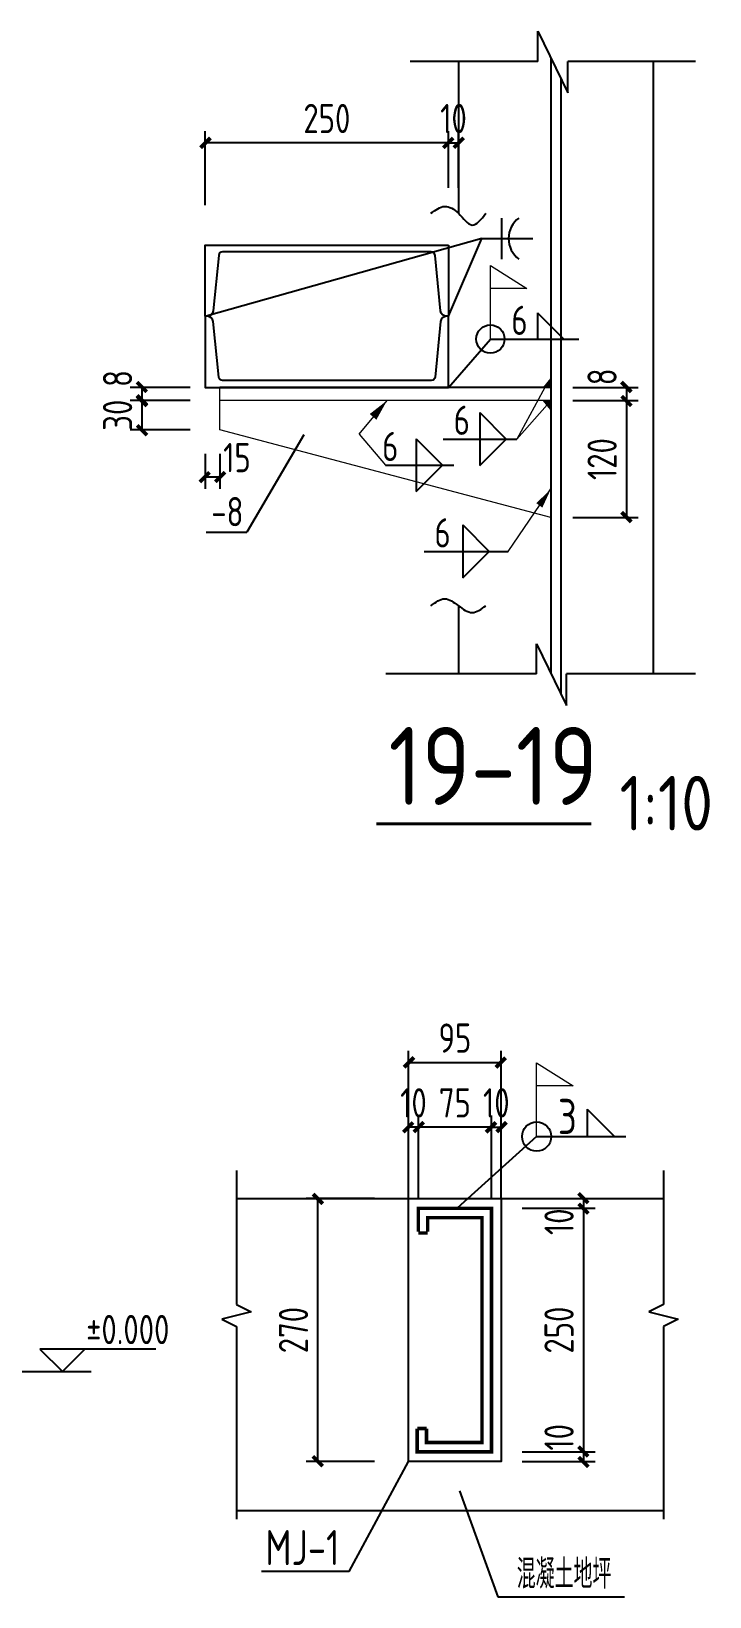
# Model space of a CAD drawing. Header units: millimetres. Extents: x 866309 to 879639, y 39442 to 44891.
# Drawn here: x 875759.3 to 875829, y 39566.2 to 39726.8 of the extents above; entities that cross this region are included whole.
import ezdxf

# ---------------------------------------------------------------- set-up
doc = ezdxf.new("R2010")
doc.units = ezdxf.units.MM
doc.header["$LTSCALE"] = 1000
doc.header["$MEASUREMENT"] = 0
for name, color, linetype in [('D1', 112, 'Continuous'), ('D2', 6, 'Continuous'), ('DIM', 7, 'Continuous'), ('M_Prof', 2, 'Continuous'), ('Prof', 2, 'Continuous'), ('THIN', 7, 'Continuous'), ('文字', 7, 'Continuous'), ('柱子', 8, 'Continuous'), ('桩', 6, 'Continuous')]:
    doc.layers.add(name, color=color, linetype=linetype)
for name, color, linetype, lineweight in [('D3', 62, 'Continuous', 9), ('数字', 3, 'Continuous', 9), ('细实线', 1, 'Continuous', 20)]:
    doc.layers.add(name, color=color, linetype=linetype, lineweight=lineweight)
doc.styles.add('GBHZ', font='gbenor.shx', dxfattribs={"width": 0.9, "bigfont": 'gbcbig.shx'})
doc.dimstyles.new('Y10', dxfattribs={"dimscale": 0, "dimtxt": 3, "dimasz": 0.01, "dimexe": 1.2, "dimexo": 1, "dimgap": 1, "dimtad": 1, "dimdec": 0, "dimlfac": 10, "dimzin": 0, "dimdsep": 46, "dimtxsty": 'GBHZ', "dimblk1": 'DX', "dimblk2": 'DX', "dimsah": 1, "dimcen": 0.09, "dimdle": 1, "dimadec": 0, "dimazin": 0, "dimtfac": 1, "dimtdec": 0, "dimtix": 1, "dimtmove": 2, "dimatfit": 3, "dimldrblk": 'DX', "dimfxl": 0, "dimtolj": 1, "dimtzin": 0, "dimarcsym": 0})

# ---------------------------------------------------------------- blocks, each defined once
blk = doc.blocks.new('DX')
at = {"color": 0, "linetype": 'ByBlock', "const_width": 40}
blk.add_lwpolyline([(-54, -51), (46, 49)], dxfattribs=at)
blk = doc.blocks.new('*D3584')
at = {"layer": 'Defpoints', "color": 0, "linetype": 'ByBlock', "transparency": 16777216}
for p in [(875813.89, 39690.3), (875813.89, 39688.94), (875820.41, 39688.94)]:
    blk.add_point(p, dxfattribs=at)
at = {"layer": 'DIM', "color": 0, "linetype": 'ByBlock', "lineweight": -2, "transparency": 16777216}
for p, q in [((875814.89, 39690.3), (875821.61, 39690.3)), ((875820.41, 39690.31), (875820.41, 39690.32)), ((875820.41, 39690.3), (875820.41, 39688.94)), ((875814.89, 39688.94), (875821.61, 39688.94)), ((875820.41, 39688.93), (875820.41, 39688.92))]:
    blk.add_line(p, q, dxfattribs=at)
at = {"layer": 'DIM', "color": 0, "linetype": 'ByBlock', "lineweight": -2, "transparency": 16777216, "xscale": 0.01, "yscale": 0.01, "zscale": 0.01}
for p, rotation in [((875820.41, 39690.3), 270), ((875820.41, 39688.94), 90)]:
    blk.add_blockref('DX', p, dxfattribs=dict(at, rotation=rotation))
at = {"layer": 'DIM', "color": 0, "linetype": 'ByBlock', "transparency": 16777216, "insert": (875817.91, 39691.38), "char_height": 3, "attachment_point": 5, "rotation": 90, "style": 'GBHZ'}
blk.add_mtext('\\A1;8', dxfattribs=at)
blk = doc.blocks.new('*D3585')
at = {"layer": 'Defpoints', "color": 0, "linetype": 'ByBlock', "transparency": 16777216}
for p in [(875813.89, 39688.94), (875813.89, 39676.95), (875820.41, 39676.95)]:
    blk.add_point(p, dxfattribs=at)
at = {"layer": 'DIM', "color": 0, "linetype": 'ByBlock', "lineweight": -2, "transparency": 16777216}
for p, q in [((875814.89, 39688.94), (875821.61, 39688.94)), ((875820.41, 39688.93), (875820.41, 39676.96)), ((875814.89, 39676.95), (875821.61, 39676.95))]:
    blk.add_line(p, q, dxfattribs=at)
at = {"layer": 'DIM', "color": 0, "linetype": 'ByBlock', "lineweight": -2, "transparency": 16777216, "xscale": 0.01, "yscale": 0.01, "zscale": 0.01}
for p, rotation in [((875820.41, 39688.94), 90), ((875820.41, 39676.95), 270)]:
    blk.add_blockref('DX', p, dxfattribs=dict(at, rotation=rotation))
at = {"layer": 'DIM', "color": 0, "linetype": 'ByBlock', "transparency": 16777216, "insert": (875817.91, 39682.94), "char_height": 3, "attachment_point": 5, "rotation": 90, "style": 'GBHZ'}
blk.add_mtext('\\A1;120', dxfattribs=at)
blk = doc.blocks.new('*D3586')
at = {"layer": 'Defpoints', "color": 0, "linetype": 'ByBlock', "transparency": 16777216}
for p in [(875803.16, 39715.39), (875802.16, 39709.79), (875803.16, 39709.79)]:
    blk.add_point(p, dxfattribs=at)
at = {"layer": 'DIM', "color": 0, "linetype": 'ByBlock', "lineweight": -2, "transparency": 16777216}
for p, q in [((875802.16, 39710.79), (875802.16, 39716.59)), ((875803.16, 39710.79), (875803.16, 39716.59)), ((875802.15, 39715.39), (875802.14, 39715.39)), ((875802.16, 39715.39), (875803.16, 39715.39)), ((875803.17, 39715.39), (875803.18, 39715.39))]:
    blk.add_line(p, q, dxfattribs=at)
at = {"layer": 'DIM', "color": 0, "linetype": 'ByBlock', "lineweight": -2, "transparency": 16777216, "xscale": 0.01, "yscale": 0.01, "zscale": 0.01}
blk.add_blockref('DX', (875802.16, 39715.39), dxfattribs=at)
at = {"layer": 'DIM', "color": 0, "linetype": 'ByBlock', "lineweight": -2, "transparency": 16777216, "xscale": 0.01, "yscale": 0.01, "zscale": 0.01, "rotation": 180}
blk.add_blockref('DX', (875803.16, 39715.39), dxfattribs=at)
at = {"layer": 'DIM', "color": 0, "linetype": 'ByBlock', "transparency": 16777216, "insert": (875802.66, 39717.89), "char_height": 3, "attachment_point": 5, "style": 'GBHZ'}
blk.add_mtext('\\A1;10', dxfattribs=at)
blk = doc.blocks.new('*D3587')
at = {"layer": 'Defpoints', "color": 0, "linetype": 'ByBlock', "transparency": 16777216}
for p in [(875776.64, 39690.3, 5), (875770.68, 39688.94), (875776.64, 39688.94, 5)]:
    blk.add_point(p, dxfattribs=at)
at = {"layer": 'DIM', "color": 0, "linetype": 'ByBlock', "lineweight": -2, "transparency": 16777216}
for p, q in [((875775.64, 39690.3), (875769.48, 39690.3)), ((875770.68, 39690.31), (875770.68, 39690.32)), ((875770.68, 39690.3), (875770.68, 39688.94)), ((875775.64, 39688.94), (875769.48, 39688.94)), ((875770.68, 39688.93), (875770.68, 39688.92))]:
    blk.add_line(p, q, dxfattribs=at)
at = {"layer": 'DIM', "color": 0, "linetype": 'ByBlock', "lineweight": -2, "transparency": 16777216, "xscale": 0.01, "yscale": 0.01, "zscale": 0.01}
for p, rotation in [((875770.68, 39690.3), 270), ((875770.68, 39688.94), 90)]:
    blk.add_blockref('DX', p, dxfattribs=dict(at, rotation=rotation))
at = {"layer": 'DIM', "color": 0, "linetype": 'ByBlock', "transparency": 16777216, "insert": (875768.18, 39691.21), "char_height": 3, "width": 0.8692, "attachment_point": 5, "rotation": 90, "style": 'GBHZ'}
blk.add_mtext('\\A1;8', dxfattribs=at)
blk = doc.blocks.new('*D3588')
at = {"layer": 'Defpoints', "color": 0, "linetype": 'ByBlock', "transparency": 16777216}
for p in [(875776.64, 39688.94, 5), (875770.68, 39685.94), (875776.64, 39685.94, 5)]:
    blk.add_point(p, dxfattribs=at)
at = {"layer": 'DIM', "color": 0, "linetype": 'ByBlock', "lineweight": -2, "transparency": 16777216}
for p, q in [((875775.64, 39688.94), (875769.48, 39688.94)), ((875770.68, 39688.95), (875770.68, 39688.96)), ((875770.68, 39688.94), (875770.68, 39685.94)), ((875775.64, 39685.94), (875769.48, 39685.94)), ((875770.68, 39685.93), (875770.68, 39685.92))]:
    blk.add_line(p, q, dxfattribs=at)
at = {"layer": 'DIM', "color": 0, "linetype": 'ByBlock', "lineweight": -2, "transparency": 16777216, "xscale": 0.01, "yscale": 0.01, "zscale": 0.01}
for p, rotation in [((875770.68, 39688.94), 270), ((875770.68, 39685.94), 90)]:
    blk.add_blockref('DX', p, dxfattribs=dict(at, rotation=rotation))
at = {"layer": 'DIM', "color": 0, "linetype": 'ByBlock', "transparency": 16777216, "insert": (875768.18, 39687.44), "char_height": 3, "attachment_point": 5, "rotation": 90, "style": 'GBHZ'}
blk.add_mtext('\\A1;30', dxfattribs=at)
blk = doc.blocks.new('*D3589')
at = {"layer": 'Defpoints', "color": 0, "linetype": 'ByBlock', "transparency": 16777216}
for p in [(875777.16, 39684.47, 5), (875778.66, 39684.47, 5), (875777.16, 39681.09)]:
    blk.add_point(p, dxfattribs=at)
at = {"layer": 'DIM', "color": 0, "linetype": 'ByBlock', "lineweight": -2, "transparency": 16777216}
for p, q in [((875777.16, 39683.47), (875777.16, 39679.89)), ((875778.66, 39683.47), (875778.66, 39679.89)), ((875777.15, 39681.09), (875777.14, 39681.09)), ((875778.66, 39681.09), (875777.16, 39681.09)), ((875778.67, 39681.09), (875778.68, 39681.09))]:
    blk.add_line(p, q, dxfattribs=at)
at = {"layer": 'DIM', "color": 0, "linetype": 'ByBlock', "lineweight": -2, "transparency": 16777216, "xscale": 0.01, "yscale": 0.01, "zscale": 0.01}
blk.add_blockref('DX', (875777.16, 39681.09), dxfattribs=at)
at = {"layer": 'DIM', "color": 0, "linetype": 'ByBlock', "lineweight": -2, "transparency": 16777216, "xscale": 0.01, "yscale": 0.01, "zscale": 0.01, "rotation": 180}
blk.add_blockref('DX', (875778.66, 39681.09), dxfattribs=at)
at = {"layer": 'DIM', "color": 0, "linetype": 'ByBlock', "transparency": 16777216, "insert": (875780.43, 39683.09), "char_height": 3, "attachment_point": 5, "style": 'GBHZ'}
blk.add_mtext('\\A1;15', dxfattribs=at)
blk = doc.blocks.new('*D3592')
at = {"layer": 'Defpoints', "color": 0, "linetype": 'ByBlock', "transparency": 16777216}
for p in [(875777.16, 39715.39), (875802.16, 39709.79, 5), (875777.16, 39707.99, 5)]:
    blk.add_point(p, dxfattribs=at)
at = {"layer": 'DIM', "color": 0, "linetype": 'ByBlock', "lineweight": -2, "transparency": 16777216}
for p, q in [((875777.16, 39708.99), (875777.16, 39716.59)), ((875802.16, 39710.79), (875802.16, 39716.59)), ((875802.15, 39715.39), (875777.17, 39715.39))]:
    blk.add_line(p, q, dxfattribs=at)
at = {"layer": 'DIM', "color": 0, "linetype": 'ByBlock', "lineweight": -2, "transparency": 16777216, "xscale": 0.01, "yscale": 0.01, "zscale": 0.01, "rotation": 180}
blk.add_blockref('DX', (875777.16, 39715.39), dxfattribs=at)
at = {"layer": 'DIM', "color": 0, "linetype": 'ByBlock', "lineweight": -2, "transparency": 16777216, "xscale": 0.01, "yscale": 0.01, "zscale": 0.01}
blk.add_blockref('DX', (875802.16, 39715.39), dxfattribs=at)
at = {"layer": 'DIM', "color": 0, "linetype": 'ByBlock', "transparency": 16777216, "insert": (875789.66, 39717.89), "char_height": 3, "attachment_point": 5, "style": 'GBHZ'}
blk.add_mtext('\\A1;250', dxfattribs=at)
blk = doc.blocks.new('*D5054')
at = {"layer": 'Defpoints', "color": 0, "transparency": 16777216}
for p in [(875799.05, 39614.37), (875799.05, 39606.05), (875806.55, 39606.05)]:
    blk.add_point(p, dxfattribs=at)
at = {"layer": 'DIM', "color": 0, "lineweight": -2, "transparency": 16777216}
for p, q in [((875799.05, 39607.05), (875799.05, 39615.57)), ((875806.54, 39614.37), (875799.06, 39614.37)), ((875806.55, 39607.05), (875806.55, 39615.57))]:
    blk.add_line(p, q, dxfattribs=at)
at = {"layer": 'DIM', "color": 0, "lineweight": -2, "transparency": 16777216, "xscale": 0.01, "yscale": 0.01, "zscale": 0.01, "rotation": 180}
blk.add_blockref('DX', (875799.05, 39614.37), dxfattribs=at)
at = {"layer": 'DIM', "color": 0, "lineweight": -2, "transparency": 16777216, "xscale": 0.01, "yscale": 0.01, "zscale": 0.01}
blk.add_blockref('DX', (875806.55, 39614.37), dxfattribs=at)
at = {"layer": 'DIM', "color": 0, "transparency": 16777216, "insert": (875802.8, 39616.87), "char_height": 3, "attachment_point": 5, "style": 'GBHZ'}
blk.add_mtext('\\A1;75', dxfattribs=at)
blk = doc.blocks.new('*D5055')
at = {"layer": 'Defpoints', "color": 0, "transparency": 16777216}
for p in [(875798.05, 39614.37), (875798.05, 39607.05), (875799.05, 39606.05)]:
    blk.add_point(p, dxfattribs=at)
at = {"layer": 'DIM', "color": 0, "lineweight": -2, "transparency": 16777216}
for p, q in [((875798.04, 39614.37), (875798.03, 39614.37)), ((875798.05, 39608.05), (875798.05, 39615.57)), ((875799.05, 39614.37), (875798.05, 39614.37)), ((875799.05, 39607.05), (875799.05, 39615.57)), ((875799.06, 39614.37), (875799.07, 39614.37))]:
    blk.add_line(p, q, dxfattribs=at)
at = {"layer": 'DIM', "color": 0, "lineweight": -2, "transparency": 16777216, "xscale": 0.01, "yscale": 0.01, "zscale": 0.01}
blk.add_blockref('DX', (875798.05, 39614.37), dxfattribs=at)
at = {"layer": 'DIM', "color": 0, "lineweight": -2, "transparency": 16777216, "xscale": 0.01, "yscale": 0.01, "zscale": 0.01, "rotation": 180}
blk.add_blockref('DX', (875799.05, 39614.37), dxfattribs=at)
at = {"layer": 'DIM', "color": 0, "transparency": 16777216, "insert": (875798.55, 39616.87), "char_height": 3, "attachment_point": 5, "style": 'GBHZ'}
blk.add_mtext('\\A1;10', dxfattribs=at)
blk = doc.blocks.new('*D5056')
at = {"layer": 'Defpoints', "color": 0, "transparency": 16777216}
for p in [(875808.72, 39607.05), (875808.72, 39606.05), (875815.99, 39606.05)]:
    blk.add_point(p, dxfattribs=at)
at = {"layer": 'DIM', "color": 0, "lineweight": -2, "transparency": 16777216}
for p, q in [((875809.72, 39607.05), (875817.19, 39607.05)), ((875815.99, 39607.06), (875815.99, 39607.07)), ((875815.99, 39607.05), (875815.99, 39606.05)), ((875809.72, 39606.05), (875817.19, 39606.05)), ((875815.99, 39606.04), (875815.99, 39606.03))]:
    blk.add_line(p, q, dxfattribs=at)
at = {"layer": 'DIM', "color": 0, "lineweight": -2, "transparency": 16777216, "xscale": 0.01, "yscale": 0.01, "zscale": 0.01}
for p, rotation in [((875815.99, 39607.05), 270), ((875815.99, 39606.05), 90)]:
    blk.add_blockref('DX', p, dxfattribs=dict(at, rotation=rotation))
at = {"layer": 'DIM', "color": 0, "transparency": 16777216, "insert": (875813.49, 39604.67), "char_height": 3, "attachment_point": 5, "rotation": 90, "style": 'GBHZ'}
blk.add_mtext('\\A1;10', dxfattribs=at)
blk = doc.blocks.new('*D5057')
at = {"layer": 'Defpoints', "color": 0, "transparency": 16777216}
for p in [(875808.72, 39606.05), (875808.72, 39581.05), (875815.99, 39581.05)]:
    blk.add_point(p, dxfattribs=at)
at = {"layer": 'DIM', "color": 0, "lineweight": -2, "transparency": 16777216}
for p, q in [((875809.72, 39606.05), (875817.19, 39606.05)), ((875815.99, 39606.04), (875815.99, 39581.06)), ((875809.72, 39581.05), (875817.19, 39581.05))]:
    blk.add_line(p, q, dxfattribs=at)
at = {"layer": 'DIM', "color": 0, "lineweight": -2, "transparency": 16777216, "xscale": 0.01, "yscale": 0.01, "zscale": 0.01}
for p, rotation in [((875815.99, 39606.05), 90), ((875815.99, 39581.05), 270)]:
    blk.add_blockref('DX', p, dxfattribs=dict(at, rotation=rotation))
at = {"layer": 'DIM', "color": 0, "transparency": 16777216, "insert": (875813.49, 39593.55), "char_height": 3, "attachment_point": 5, "rotation": 90, "style": 'GBHZ'}
blk.add_mtext('\\A1;250', dxfattribs=at)
blk = doc.blocks.new('*D5058')
at = {"layer": 'Defpoints', "color": 0, "transparency": 16777216}
for p in [(875808.72, 39581.05), (875808.72, 39580.05), (875815.99, 39580.05)]:
    blk.add_point(p, dxfattribs=at)
at = {"layer": 'DIM', "color": 0, "lineweight": -2, "transparency": 16777216}
for p, q in [((875809.72, 39581.05), (875817.19, 39581.05)), ((875815.99, 39581.06), (875815.99, 39581.07)), ((875815.99, 39581.05), (875815.99, 39580.05)), ((875809.72, 39580.05), (875817.19, 39580.05)), ((875815.99, 39580.04), (875815.99, 39580.03))]:
    blk.add_line(p, q, dxfattribs=at)
at = {"layer": 'DIM', "color": 0, "lineweight": -2, "transparency": 16777216, "xscale": 0.01, "yscale": 0.01, "zscale": 0.01}
for p, rotation in [((875815.99, 39581.05), 270), ((875815.99, 39580.05), 90)]:
    blk.add_blockref('DX', p, dxfattribs=dict(at, rotation=rotation))
at = {"layer": 'DIM', "color": 0, "transparency": 16777216, "insert": (875813.49, 39582.55), "char_height": 3, "attachment_point": 5, "rotation": 90, "style": 'GBHZ'}
blk.add_mtext('\\A1;10', dxfattribs=at)
blk = doc.blocks.new('*D5059')
at = {"layer": 'Defpoints', "color": 0, "transparency": 16777216}
for p in [(875788.73, 39607.05), (875795.55, 39607.05), (875795.55, 39580.05)]:
    blk.add_point(p, dxfattribs=at)
at = {"layer": 'DIM', "color": 0, "lineweight": -2, "transparency": 16777216}
for p, q in [((875794.55, 39607.05), (875787.53, 39607.05)), ((875788.73, 39580.06), (875788.73, 39607.04)), ((875794.55, 39580.05), (875787.53, 39580.05))]:
    blk.add_line(p, q, dxfattribs=at)
at = {"layer": 'DIM', "color": 0, "lineweight": -2, "transparency": 16777216, "xscale": 0.01, "yscale": 0.01, "zscale": 0.01}
for p, rotation in [((875788.73, 39607.05), 90), ((875788.73, 39580.05), 270)]:
    blk.add_blockref('DX', p, dxfattribs=dict(at, rotation=rotation))
at = {"layer": 'DIM', "color": 0, "transparency": 16777216, "insert": (875786.23, 39593.55), "char_height": 3, "attachment_point": 5, "rotation": 90, "style": 'GBHZ'}
blk.add_mtext('\\A1;270', dxfattribs=at)
blk = doc.blocks.new('*D5060')
at = {"layer": 'Defpoints', "color": 0, "transparency": 16777216}
for p in [(875807.55, 39614.37), (875807.55, 39607.05), (875806.55, 39606.05)]:
    blk.add_point(p, dxfattribs=at)
at = {"layer": 'DIM', "color": 0, "lineweight": -2, "transparency": 16777216}
for p, q in [((875806.54, 39614.37), (875806.53, 39614.37)), ((875806.55, 39607.05), (875806.55, 39615.57)), ((875806.55, 39614.37), (875807.55, 39614.37)), ((875807.55, 39608.05), (875807.55, 39615.57)), ((875807.56, 39614.37), (875807.57, 39614.37))]:
    blk.add_line(p, q, dxfattribs=at)
at = {"layer": 'DIM', "color": 0, "lineweight": -2, "transparency": 16777216, "xscale": 0.01, "yscale": 0.01, "zscale": 0.01}
blk.add_blockref('DX', (875806.55, 39614.37), dxfattribs=at)
at = {"layer": 'DIM', "color": 0, "lineweight": -2, "transparency": 16777216, "xscale": 0.01, "yscale": 0.01, "zscale": 0.01, "rotation": 180}
blk.add_blockref('DX', (875807.55, 39614.37), dxfattribs=at)
at = {"layer": 'DIM', "color": 0, "transparency": 16777216, "insert": (875807.05, 39616.87), "char_height": 3, "attachment_point": 5, "style": 'GBHZ'}
blk.add_mtext('\\A1;10', dxfattribs=at)
blk = doc.blocks.new('*D5061')
at = {"layer": 'Defpoints', "color": 0, "transparency": 16777216}
for p in [(875807.55, 39621.02), (875798.05, 39606.05), (875807.55, 39606.05)]:
    blk.add_point(p, dxfattribs=at)
at = {"layer": 'DIM', "color": 0, "lineweight": -2, "transparency": 16777216}
for p, q in [((875798.05, 39607.05), (875798.05, 39622.22)), ((875798.06, 39621.02), (875807.54, 39621.02)), ((875807.55, 39607.05), (875807.55, 39622.22))]:
    blk.add_line(p, q, dxfattribs=at)
at = {"layer": 'DIM', "color": 0, "lineweight": -2, "transparency": 16777216, "xscale": 0.01, "yscale": 0.01, "zscale": 0.01, "rotation": 180}
blk.add_blockref('DX', (875798.05, 39621.02), dxfattribs=at)
at = {"layer": 'DIM', "color": 0, "lineweight": -2, "transparency": 16777216, "xscale": 0.01, "yscale": 0.01, "zscale": 0.01}
blk.add_blockref('DX', (875807.55, 39621.02), dxfattribs=at)
at = {"layer": 'DIM', "color": 0, "transparency": 16777216, "insert": (875802.8, 39623.52), "char_height": 3, "attachment_point": 5, "style": 'GBHZ'}
blk.add_mtext('\\A1;95', dxfattribs=at)

msp = doc.modelspace()

# ---------------------------------------------------------------- linework, layer by layer
at = {"color": 6, "linetype": 'ByBlock'}
for p, q in [((875811.192, 39613.413), (875803.049, 39606.051)), ((875791.935, 39568.763), (875798.049, 39580.051)), ((875791.935, 39568.763), (875782.942, 39568.763))]:
    msp.add_line(p, q, dxfattribs=at)
at = {"color": 6, "linetype": 'ByBlock', "elevation": 0}
msp.add_lwpolyline([(875798.049, 39607.051), (875807.549, 39607.051), (875807.549, 39580.051), (875798.049, 39580.051)], close=True, dxfattribs=at)
at = {"color": 6, "linetype": 'ByBlock', "const_width": 0.36}
for points in [[(875799.049, 39603.651), (875799.049, 39606.051), (875806.549, 39606.051), (875806.549, 39581.051), (875798.929, 39581.051), (875798.929, 39583.451)], [(875800.009, 39603.651), (875800.009, 39605.091), (875805.589, 39605.091), (875805.589, 39582.011), (875799.889, 39582.011), (875799.889, 39583.451)], [(875800.009, 39603.519), (875799.049, 39603.519)], [(875799.889, 39583.451), (875798.929, 39583.451)]]:
    msp.add_lwpolyline(points, dxfattribs=at)
at = {"color": 6, "linetype": 'ByBlock'}
msp.add_circle((875811.192, 39613.413), 1.5, dxfattribs=at)
at = {"layer": 'D1', "color": 251}
for p, q in [((875811.324, 39723.754, 5), (875811.324, 39726.84, 5)), ((875811.324, 39726.84, 5), (875814.401, 39720.518, 5)), ((875811.324, 39723.754, 5), (875798.218, 39723.754, 5)), ((875814.401, 39720.518, 5), (875814.401, 39723.754, 5)), ((875827.487, 39723.754, 5), (875814.401, 39723.754, 5)), ((875807.622, 39703.461, 10), (875807.622, 39707.679, 10)), ((875805.57, 39705.57, 10), (875777.269, 39697.595, 5)), ((875802.159, 39697.595, 5), (875805.57, 39705.57, 10)), ((875805.57, 39705.57, 10), (875810.796, 39705.57, 10)), ((875811.27, 39697.962), (875811.27, 39695.257)), ((875811.27, 39697.962), (875813.975, 39695.257)), ((875802.159, 39690.295, 5), (875806.443, 39695.257)), ((875806.443, 39695.257), (875815.526, 39695.257)), ((875805.35, 39687.705, 5), (875805.35, 39682.296, 5)), ((875805.35, 39687.705, 5), (875808.054, 39685, 5)), ((875798.818, 39685.016, 5), (875798.818, 39679.607, 5)), ((875798.818, 39685.016, 5), (875801.522, 39682.312, 5)), ((875801.595, 39685, 5), (875809.141, 39685, 5)), ((875805.35, 39682.296, 5), (875808.054, 39685, 5)), ((875795.676, 39682.312, 5), (875802.698, 39682.312, 5)), ((875798.818, 39679.607, 5), (875801.522, 39682.312, 5)), ((875803.621, 39676.175, 5), (875806.325, 39673.471, 5)), ((875803.621, 39676.175, 5), (875803.621, 39670.766, 5)), ((875799.649, 39673.471, 5), (875808.276, 39673.471, 5)), ((875803.621, 39670.766, 5), (875806.325, 39673.471, 5)), ((875811.173, 39663.988, 5), (875814.25, 39657.667, 5)), ((875811.173, 39660.903, 5), (875811.173, 39663.988, 5)), ((875811.173, 39660.903, 5), (875795.728, 39660.903, 5)), ((875814.25, 39657.667, 5), (875814.25, 39660.903, 5)), ((875827.487, 39660.903, 5), (875814.25, 39660.903, 5))]:
    msp.add_line(p, q, dxfattribs=at)
at = {"layer": 'D1'}
for p, q in [((875760.21, 39591.59), (875762.514, 39589.286)), ((875772.116, 39591.59), (875760.21, 39591.59)), ((875764.818, 39591.59), (875762.514, 39589.286))]:
    msp.add_line(p, q, dxfattribs=at)
at = {"layer": 'D1', "elevation": 0}
msp.add_lwpolyline([(875757.865, 39589.286), (875765.46, 39589.286)], dxfattribs=at)
at = {"layer": 'D1', "color": 251}
msp.add_circle((875806.443, 39695.257), 1.451, dxfattribs=at)
msp.add_arc((875810.974, 39705.57, 10), 2.662, 127.60773, 232.39227, dxfattribs=at)
at = {"layer": 'D2'}
for p, q in [((875803.159, 39723.754, 5), (875803.159, 39708.165, 5)), ((875812.659, 39724.098, 5), (875812.659, 39660.903, 5)), ((875823.159, 39723.754, 5), (875823.159, 39660.903, 5)), ((875813.659, 39722.043, 5), (875813.659, 39658.883, 5)), ((875812.659, 39690.295, 5), (875778.659, 39690.295, 5)), ((875803.159, 39667.892, 5), (875803.159, 39660.959, 5))]:
    msp.add_line(p, q, dxfattribs=at)
at = {"layer": 'D3'}
for p, q in [((875778.659, 39685.943, 5), (875778.659, 39690.295, 5)), ((875812.659, 39691.197, 5), (875811.887, 39690.295, 5)), ((875812.659, 39688.943, 5), (875778.659, 39688.943, 5)), ((875812.659, 39688.042, 5), (875811.887, 39688.943, 5)), ((875812.659, 39676.946, 5), (875778.659, 39685.943, 5))]:
    msp.add_line(p, q, dxfattribs=at)
at = {"layer": 'D3', "color": 251}
for p, q in [((875812.273, 39690.746, 5), (875809.141, 39685, 5)), ((875792.967, 39685.5, 5), (875795.833, 39688.943, 5)), ((875812.273, 39688.492, 5), (875809.141, 39685, 5)), ((875792.967, 39685.5, 5), (875795.676, 39682.312, 5)), ((875808.276, 39673.471, 5), (875812.659, 39679.876, 5))]:
    msp.add_line(p, q, dxfattribs=at)
at = {"layer": 'D3'}
for points in [[(875812.659, 39691.197, 5), (875812.659, 39690.295, 5), (875811.887, 39690.295, 5), (875812.659, 39690.295, 5)], [(875812.659, 39688.042, 5), (875812.659, 39688.943, 5), (875811.887, 39688.943, 5), (875812.659, 39688.943, 5)]]:
    msp.add_solid(points, dxfattribs=at)
at = {"layer": 'D3', "color": 251}
for points in [[(875794.058, 39687.566, 5), (875795.833, 39688.943, 5), (875794.058, 39687.566, 5), (875794.742, 39686.979, 5)], [(875811.16, 39678.413, 5), (875812.659, 39679.876, 5), (875811.16, 39678.413, 5), (875811.775, 39677.961, 5)]]:
    msp.add_solid(points, dxfattribs=at)
at = {"layer": 'DIM'}
for p, q in [((875780.388, 39607.051), (875824.21, 39607.051)), ((875780.388, 39575.051), (875824.21, 39575.051))]:
    msp.add_line(p, q, dxfattribs=at)
at = {"layer": 'M_Prof', "elevation": 5}
for points in [[(875802.159, 39704.895), (875802.159, 39697.595), (875801.939, 39697.595, -0.383864), (875801.334, 39698.14), (875800.763, 39703.849, 0.383864), (875800.379, 39704.195), (875778.939, 39704.195, 0.383864), (875778.554, 39703.849), (875777.983, 39698.14, -0.383864), (875777.379, 39697.595), (875777.159, 39697.595), (875777.159, 39704.895)], [(875802.159, 39690.295), (875802.159, 39697.595), (875801.939, 39697.595, 0.383864), (875801.334, 39697.051), (875800.763, 39691.342, -0.383864), (875800.379, 39690.995), (875778.939, 39690.995, -0.383864), (875778.554, 39691.342), (875777.983, 39697.051, 0.383864), (875777.379, 39697.595), (875777.159, 39697.595), (875777.159, 39690.295)]]:
    msp.add_lwpolyline(points, format="xyb", close=True, dxfattribs=at)
at = {"layer": 'Prof'}
for points in [[(875800.341, 39708.165, 5), (875801.75, 39708.869, 5), (875803.159, 39708.165, 5), (875804.567, 39706.96, 5), (875805.976, 39708.165, 5)], [(875800.341, 39667.892, 5), (875801.75, 39668.596, 5), (875803.159, 39667.892, 5), (875804.567, 39667.187, 5), (875805.976, 39667.892, 5)]]:
    msp.add_spline(points, degree=3, dxfattribs=at)
at = {"layer": 'THIN'}
for p, q in [((875780.388, 39609.946), (875780.388, 39596.176)), ((875824.21, 39609.946), (875824.21, 39596.176)), ((875781.888, 39595.426), (875778.888, 39594.676)), ((875780.388, 39596.176), (875781.888, 39595.426)), ((875824.21, 39596.176), (875822.71, 39595.426)), ((875822.71, 39595.426), (875825.71, 39594.676)), ((875778.888, 39594.676), (875780.388, 39593.926)), ((875780.388, 39593.926), (875780.388, 39574.156)), ((875825.71, 39594.676), (875824.21, 39593.926)), ((875824.21, 39593.926), (875824.21, 39574.156))]:
    msp.add_line(p, q, dxfattribs=at)
at = {"layer": '文字', "color": 6, "const_width": 0.32}
msp.add_lwpolyline([(875794.737, 39645.496), (875816.817, 39645.496)], dxfattribs=at)
at = {"layer": '柱子'}
for p, q in [((875803.27, 39577.049), (875807.197, 39566.191)), ((875807.197, 39566.191), (875820.195, 39566.191))]:
    msp.add_line(p, q, dxfattribs=at)
at = {"layer": '桩'}
for p, q in [((875787.307, 39685.424, 5), (875781.434, 39675.427, 5)), ((875777.286, 39675.427, 5), (875781.434, 39675.427, 5)), ((875816.37, 39616.226), (875819.183, 39613.413)), ((875816.37, 39616.226), (875816.37, 39613.413)), ((875811.192, 39613.413), (875820.351, 39613.413))]:
    msp.add_line(p, q, dxfattribs=at)
at = {"layer": '细实线', "color": 251}
for p, q in [((875806.443, 39695.257), (875806.443, 39702.819)), ((875806.443, 39702.819), (875810.199, 39700.448)), ((875810.199, 39700.448), (875806.443, 39700.448)), ((875811.192, 39613.413), (875811.192, 39620.975)), ((875811.192, 39620.975), (875814.949, 39618.603)), ((875814.949, 39618.603), (875811.192, 39618.603))]:
    msp.add_line(p, q, dxfattribs=at)
for points in [[(875806.443, 39700.448), (875806.443, 39702.819), (875810.199, 39700.448), (875806.443, 39700.448)], [(875811.192, 39618.603), (875811.192, 39620.975), (875814.949, 39618.603), (875811.192, 39618.603)]]:
    msp.add_solid(points, dxfattribs=at)

# ---------------------------------------------------------------- texts
at = {"style": 'GBHZ', "width": 0.9}
for s, p in [('3', (875813.373, 39613.674)), ('MJ-1', (875783.339, 39569.434))]:
    msp.add_text(s, height=3.6, dxfattribs=at).set_placement(p)
at = {"layer": 'D1', "style": 'GBHZ', "width": 0.9}
msp.add_text('%%P0.000', height=3, dxfattribs=at).set_placement((875764.952, 39592.108))
at = {"layer": '数字', "style": 'GBHZ', "width": 0.9}
for s, p in [('6', (875808.599, 39695.681)), ('6', (875802.678, 39685.424, 5)), ('6', (875795.33, 39682.736, 5)), ('-8', (875777.799, 39676.046, 5)), ('6', (875800.699, 39673.866, 5)), ('混凝土地坪', (875809.145, 39567.02))]:
    msp.add_text(s, height=3, dxfattribs=at).set_placement(p)
at = {"layer": '文字', "color": 6, "style": 'GBHZ'}
for s, height, p in [('19-19', 8, (875795.988, 39647.447)), ('1:10', 5.6, (875819.696, 39644.826))]:
    msp.add_text(s, height=height, dxfattribs=at).set_placement(p)

# ---------------------------------------------------------------- dimensions: what is measured, and where the dimension line sits
at = {"layer": 'DIM', "linetype": 'ByBlock'}
for base, p2, picture, middle in [((875777.159, 39715.387), (875777.159, 39707.991, 5), '*D3592', (875789.659, 39717.887)), ((875803.159, 39715.387, 5), (875803.159, 39709.79, 5), '*D3586', (875802.659, 39717.887, 5))]:
    dim = msp.add_linear_dim(base=base, p1=(875802.159, 39709.79, 5), p2=p2, dimstyle='Y10', override={"dimscale": 1}, dxfattribs=at)
    dim.commit()
    dim.dimension.update_dxf_attribs({"geometry": picture, "text_midpoint": middle})
for base, p1, p2, angle, picture, middle in [((875770.678, 39688.943), (875776.641, 39690.295, 5), (875776.641, 39688.943, 5), 90, '*D3587', (875768.178, 39691.21)), ((875820.408, 39688.943, 5), (875813.891, 39690.295, 5), (875813.891, 39688.943, 5), 270, '*D3584', (875817.908, 39691.376, 5))]:
    dim = msp.add_linear_dim(base=base, p1=p1, p2=p2, angle=angle, text='8', dimstyle='Y10', override={"dimscale": 1}, dxfattribs=at)
    dim.commit()
    dim.dimension.update_dxf_attribs({"geometry": picture, "text_midpoint": middle, "dimtype": 160})
for base, p1, p2, angle, picture, middle in [((875770.678, 39685.943), (875776.641, 39688.943, 5), (875776.641, 39685.943, 5), 90, '*D3588', (875768.178, 39687.443)), ((875820.408, 39676.946, 5), (875813.891, 39688.943, 5), (875813.891, 39676.946, 5), 270, '*D3585', (875817.908, 39682.945, 5))]:
    dim = msp.add_linear_dim(base=base, p1=p1, p2=p2, angle=angle, dimstyle='Y10', override={"dimscale": 1}, dxfattribs=at)
    dim.commit()
    dim.dimension.update_dxf_attribs({"geometry": picture, "text_midpoint": middle})
dim = msp.add_linear_dim(base=(875777.162, 39681.088), p1=(875778.659, 39684.469, 5), p2=(875777.162, 39684.469, 5), dimstyle='Y10', override={"dimscale": 1}, dxfattribs=at)
dim.commit()
dim.dimension.update_dxf_attribs({"geometry": '*D3589', "text_midpoint": (875780.43, 39683.086), "dimtype": 160})
at = {"layer": 'DIM'}
for base, p1, p2, picture, middle in [((875807.549, 39621.021), (875798.049, 39606.051), (875807.549, 39606.051), '*D5061', (875802.799, 39623.521)), ((875798.049, 39614.372), (875799.049, 39606.051), (875798.049, 39607.051), '*D5055', (875798.549, 39616.872)), ((875799.049, 39614.372), (875806.549, 39606.051), (875799.049, 39606.051), '*D5054', (875802.799, 39616.872))]:
    dim = msp.add_linear_dim(base=base, p1=p1, p2=p2, dimstyle='Y10', override={"dimscale": 1}, dxfattribs=at)
    dim.commit()
    dim.dimension.update_dxf_attribs({"geometry": picture, "text_midpoint": middle})
for base, p1, p2, angle, picture, middle in [((875807.549, 39614.372), (875806.549, 39606.051), (875807.549, 39607.051), 180, '*D5060', (875807.049, 39616.872)), ((875788.731, 39607.051), (875795.549, 39580.051), (875795.549, 39607.051), 90, '*D5059', (875786.231, 39593.551)), ((875815.99, 39581.051), (875808.721, 39606.051), (875808.721, 39581.051), 90, '*D5057', (875813.49, 39593.551))]:
    dim = msp.add_linear_dim(base=base, p1=p1, p2=p2, angle=angle, dimstyle='Y10', override={"dimscale": 1}, dxfattribs=at)
    dim.commit()
    dim.dimension.update_dxf_attribs({"geometry": picture, "text_midpoint": middle})
for base, p1, p2, picture, middle in [((875815.99, 39606.051), (875808.721, 39607.051), (875808.721, 39606.051), '*D5056', (875813.49, 39604.673)), ((875815.99, 39580.051), (875808.721, 39581.051), (875808.721, 39580.051), '*D5058', (875813.49, 39582.548))]:
    dim = msp.add_linear_dim(base=base, p1=p1, p2=p2, angle=90, dimstyle='Y10', override={"dimscale": 1}, dxfattribs=at)
    dim.commit()
    dim.dimension.update_dxf_attribs({"geometry": picture, "text_midpoint": middle, "dimtype": 160})

doc.saveas('drawing.dxf')
